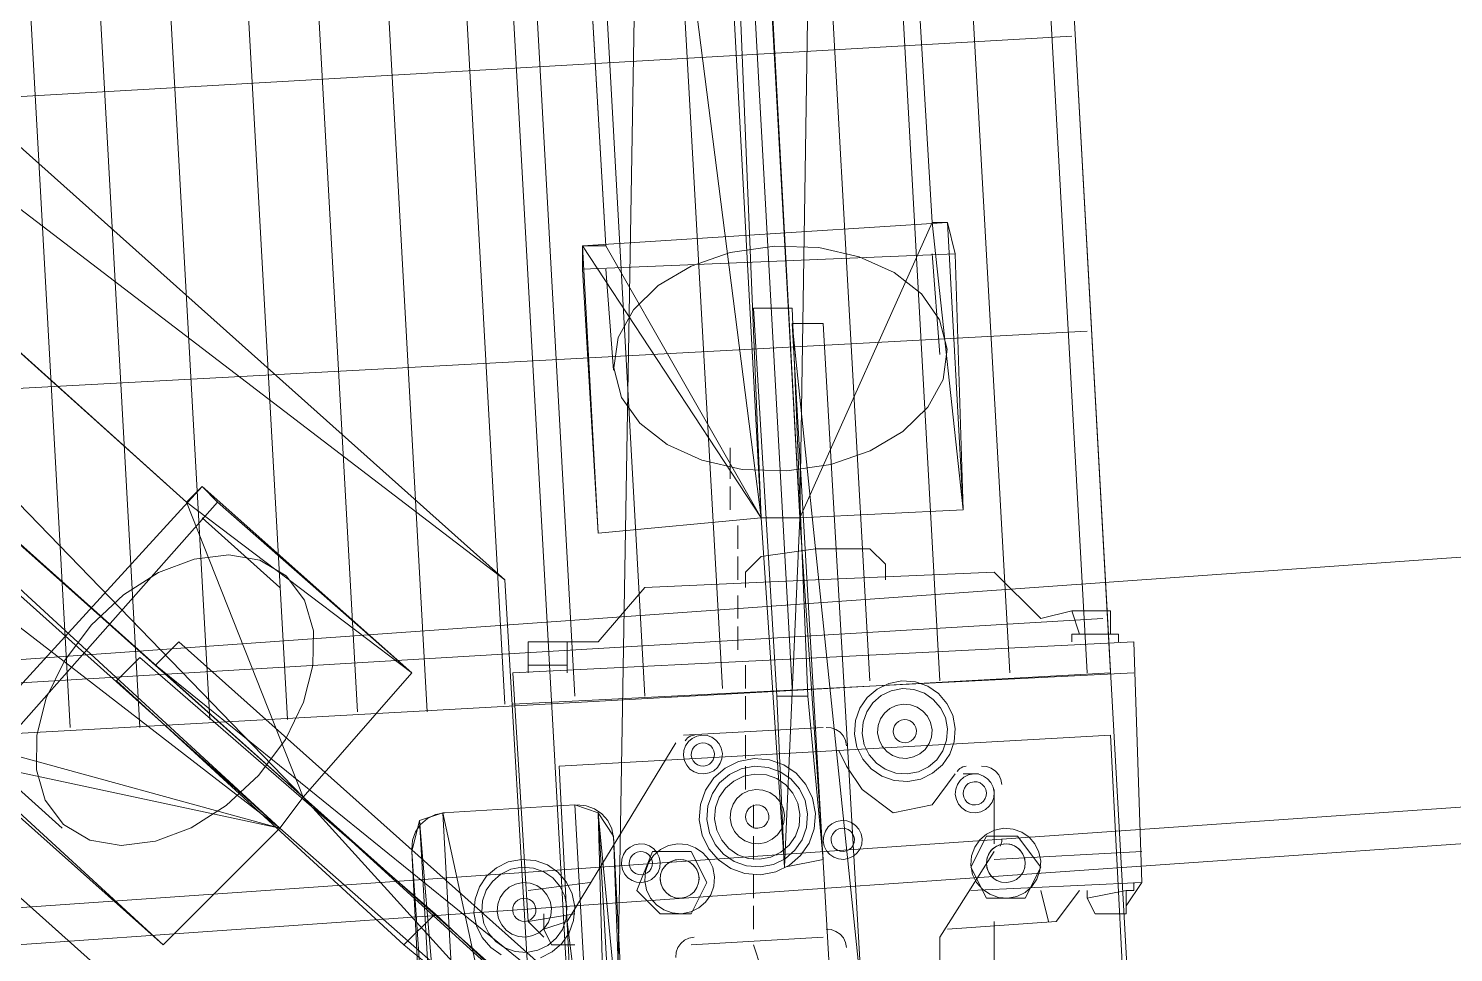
# Paper-space layout '01 Roof Support Layout' of a CAD drawing. Header units: millimetres. Extents: x 5 to 415, y 5 to 292.
# Drawn here: x 243.24 to 254.25, y 71.6 to 78.74 of the extents above; entities that cross this region are included whole.
import ezdxf

# ---------------------------------------------------------------- set-up
doc = ezdxf.new("R2010")
doc.units = ezdxf.units.MM
doc.layers.add('EXISTING', color=7, linetype='Continuous')

# ---------------------------------------------------------------- blocks, each defined once
blk = doc.blocks.new('SHEET_01')
at = {"layer": 'EXISTING', "color": 254, "linetype": 'Continuous', "lineweight": 13}
for p, q in [((247.7, 65.96), (248.72, 125.66)), ((248.72, 125.66), (252.02, 66.2)), ((244.4, 125.42), (247.7, 65.96)), ((247.7, 65.96), (244.4, 125.42)), ((207.62, 109.58), (246.92, 74.48)), ((246.92, 74.48), (207.62, 109.58)), ((246.92, 74.48), (201.5, 109.22)), ((201.5, 109.22), (247.28, 68.36)), ((249.2, 74.96), (248.06, 95.42)), ((248.9, 74.96), (248.06, 95.42)), ((248.06, 95.42), (249.2, 74.96)), ((247.94, 92.72), (248.9, 74.96)), ((249.2, 74.96), (248.24, 92.72)), ((250.22, 77.24), (249.38, 91.58)), ((247.7, 77.06), (246.86, 91.46)), ((249.44, 90.62), (249.2, 74.96)), ((250.22, 77.24), (249.44, 90.62)), ((249.44, 90.62), (250.22, 77.24)), ((248.9, 74.96), (246.92, 90.44)), ((246.92, 90.44), (247.7, 77.06)), ((247.7, 77.06), (246.92, 90.44)), ((249.5, 87.8), (250.28, 73.7)), ((250.04, 87.8), (250.82, 73.76)), ((250.64, 87.86), (251.42, 73.76)), ((251.6, 73.76), (250.82, 87.86)), ((247.22, 87.68), (248, 73.58)), ((247.82, 87.68), (248.6, 73.64)), ((248.36, 87.74), (249.14, 73.64)), ((248.96, 87.74), (249.74, 73.7)), ((245, 87.56), (245.78, 73.46)), ((245.54, 87.56), (246.32, 73.46)), ((246.14, 87.62), (246.92, 73.52)), ((246.68, 87.62), (247.46, 73.58)), ((242.78, 87.44), (243.56, 73.34)), ((243.32, 87.44), (244.1, 73.34)), ((243.86, 87.5), (244.64, 73.4)), ((244.46, 87.5), (245.24, 73.4)), ((245.36, 72.8), (230.06, 86.48)), ((245.18, 72.56), (230.06, 86.48)), ((230.06, 86.48), (245.36, 72.8)), ((245.36, 72.8), (232.04, 84.68)), ((244.46, 75.08), (233.72, 84.74)), ((231.86, 84.5), (245.18, 72.56)), ((234.44, 84.08), (245.36, 72.8)), ((244.46, 75.08), (234.44, 84.08)), ((234.44, 84.08), (244.46, 75.08)), ((245.18, 72.56), (232.76, 82.16)), ((236.66, 77.84), (251.3, 78.68)), ((250.34, 77.24), (247.52, 77.06)), ((249.2, 74.96), (250.22, 77.24)), ((250.22, 77.24), (250.34, 77.24)), ((250.46, 75.02), (250.22, 77.24)), ((250.22, 77.24), (250.46, 75.02)), ((250.34, 77.24), (250.46, 75.02)), ((250.4, 77), (250.34, 77.24)), ((248.9, 74.96), (247.52, 77.06)), ((247.52, 77.06), (247.7, 77.06)), ((247.52, 77.06), (247.64, 74.84)), ((247.64, 74.84), (247.52, 77.06)), ((247.52, 77.06), (247.52, 76.88)), ((247.52, 76.88), (250.4, 77)), ((247.7, 77.06), (248.9, 74.96)), ((248.661, 77.009), (248.358, 76.904)), ((249.002, 77.059), (248.661, 77.009)), ((249.346, 77.047), (249.002, 77.059)), ((249.658, 76.976), (249.346, 77.047)), ((249.927, 76.855), (249.658, 76.976)), ((250.28, 76.22), (250.22, 77)), ((250.4, 77), (250.46, 75.02)), ((247.64, 74.84), (247.52, 76.88)), ((247.76, 76.1), (247.7, 76.88)), ((248.358, 76.904), (248.105, 76.754)), ((250.138, 76.69), (249.927, 76.855)), ((248.105, 76.754), (247.914, 76.567)), ((250.279, 76.49), (250.138, 76.69)), ((247.914, 76.567), (247.795, 76.352)), ((249.02, 73.58), (248.84, 76.58)), ((248.84, 76.58), (249.14, 76.58)), ((249.14, 76.58), (249.26, 73.58)), ((249.14, 76.46), (249.44, 71.24)), ((249.68, 71.24), (249.14, 76.46)), ((249.14, 76.46), (249.38, 76.46)), ((249.38, 76.46), (249.14, 76.46)), ((249.44, 71.24), (249.14, 76.46)), ((249.38, 76.46), (249.68, 71.24)), ((249.68, 71.24), (249.38, 76.46)), ((250.338, 76.261), (250.279, 76.49)), ((239.06, 75.74), (251.42, 76.4)), ((247.795, 76.352), (247.762, 76.119)), ((250.305, 76.028), (250.338, 76.261)), ((247.762, 76.119), (247.821, 75.89)), ((250.187, 75.813), (250.305, 76.028)), ((247.821, 75.89), (247.962, 75.69)), ((249.995, 75.626), (250.187, 75.813)), ((247.962, 75.69), (248.173, 75.525)), ((249.742, 75.476), (249.995, 75.626)), ((248.173, 75.525), (248.442, 75.404)), ((248.66, 75.26), (248.66, 75.5)), ((249.439, 75.371), (249.742, 75.476)), ((248.442, 75.404), (248.754, 75.333)), ((248.754, 75.333), (249.098, 75.321)), ((249.098, 75.321), (249.439, 75.371)), ((244.58, 75.2), (242.66, 73.1)), ((244.46, 75.08), (244.58, 75.2)), ((244.58, 75.2), (246.2, 73.76)), ((244.7, 75.08), (244.58, 75.2)), ((248.66, 75.02), (248.66, 75.2)), ((242.84, 72.98), (244.7, 75.08)), ((246.2, 73.76), (244.46, 75.08)), ((245.36, 72.8), (244.46, 75.08)), ((244.46, 75.08), (246.2, 73.76)), ((244.7, 75.08), (246.2, 73.76)), ((250.46, 75.02), (249.2, 74.96)), ((245.18, 74.42), (244.58, 74.96)), ((247.64, 74.84), (248.9, 74.96)), ((248.9, 74.96), (247.64, 74.84)), ((248.72, 74.72), (248.72, 74.9)), ((248.9, 74.96), (249.08, 72.26)), ((249.2, 74.96), (248.9, 74.96)), ((249.08, 72.26), (248.9, 74.96)), ((249.08, 72.26), (249.2, 74.96)), ((249.2, 74.96), (249.38, 72.32)), ((255.2, 74.72), (90.08, 62.96)), ((244.786, 74.673), (244.52, 74.64)), ((245.027, 74.631), (244.786, 74.673)), ((248.72, 74.48), (248.72, 74.66)), ((248.9, 74.66), (248.78, 74.54)), ((248.9, 74.66), (249.32, 74.72)), ((249.74, 74.72), (249.32, 74.72)), ((249.74, 74.72), (249.86, 74.6)), ((244.52, 74.64), (244.244, 74.536)), ((245.23, 74.511), (245.027, 74.631)), ((248.78, 74.54), (248.78, 74.42)), ((250.7, 74.54), (249.32, 74.48)), ((249.86, 74.6), (249.86, 74.48)), ((251.06, 74.18), (250.7, 74.54)), ((244.244, 74.536), (243.973, 74.365)), ((245.372, 74.323), (245.23, 74.511)), ((247.28, 68.36), (246.92, 74.48)), ((248, 74.42), (249.32, 74.48)), ((243.973, 74.365), (243.722, 74.13)), ((245.44, 74.087), (245.372, 74.323)), ((247.64, 74), (248, 74.42)), ((248.72, 74.18), (248.72, 74.36)), ((251.3, 74.24), (251.06, 74.18)), ((251.6, 74.24), (251.3, 74.24)), ((251.3, 74.24), (251.36, 74.06)), ((251.6, 74.06), (251.6, 74.24)), ((241.4, 73.58), (251.54, 74.18)), ((243.722, 74.13), (243.516, 73.854)), ((248.72, 73.94), (248.72, 74.12)), ((244.22, 73.82), (244.4, 74)), ((244.4, 74), (244.22, 73.82)), ((244.4, 74), (248.3, 70.52)), ((248.3, 70.52), (244.4, 74)), ((245.437, 73.819), (245.44, 74.087)), ((247.1, 73.82), (247.1, 74)), ((247.1, 74), (247.4, 74)), ((247.4, 74), (247.4, 73.82)), ((247.4, 74), (247.64, 74)), ((251.78, 74), (249.38, 73.88)), ((251.66, 74.06), (251.3, 74.06)), ((251.3, 74.06), (251.3, 74)), ((251.66, 74), (251.66, 74.06)), ((251.78, 74), (251.84, 72.14)), ((243.92, 73.7), (244.1, 73.88)), ((244.1, 73.88), (246.38, 71.9)), ((246.98, 73.76), (249.38, 73.88)), ((243.516, 73.854), (243.376, 73.566)), ((244.22, 73.82), (248.12, 70.34)), ((248.3, 70.52), (244.22, 73.82)), ((248.12, 70.34), (244.22, 73.82)), ((245.364, 73.534), (245.437, 73.819)), ((247.1, 73.76), (247.1, 73.82)), ((247.1, 73.82), (247.4, 73.82)), ((247.4, 73.82), (247.4, 73.76)), ((248.78, 73.64), (248.78, 73.82)), ((241.82, 73.22), (251.6, 73.76)), ((246.14, 71.66), (243.92, 73.7)), ((246.2, 73.76), (245.36, 72.8)), ((246.98, 73.76), (247.1, 71.84)), ((251.78, 73.76), (246.98, 73.52)), ((249.886, 73.68), (249.795, 73.635)), ((249.988, 73.699), (249.886, 73.68)), ((250.093, 73.691), (249.988, 73.699)), ((250.188, 73.657), (250.093, 73.691)), ((243.376, 73.566), (243.303, 73.28)), ((248.78, 73.4), (248.78, 73.58)), ((249.08, 72.26), (249.02, 73.58)), ((249.02, 73.58), (249.26, 73.58)), ((249.26, 73.58), (249.02, 73.58)), ((249.26, 73.58), (249.38, 72.32)), ((249.719, 73.57), (249.663, 73.488)), ((249.795, 73.635), (249.719, 73.57)), ((249.828, 73.585), (249.764, 73.53)), ((249.905, 73.623), (249.828, 73.585)), ((249.992, 73.64), (249.905, 73.623)), ((250.08, 73.633), (249.992, 73.64)), ((250.161, 73.604), (250.08, 73.633)), ((250.23, 73.556), (250.161, 73.604)), ((250.27, 73.601), (250.188, 73.657)), ((250.285, 73.492), (250.23, 73.556)), ((250.335, 73.525), (250.27, 73.601)), ((245.224, 73.246), (245.364, 73.534)), ((249.663, 73.488), (249.629, 73.393)), ((249.716, 73.461), (249.687, 73.38)), ((249.764, 73.53), (249.716, 73.461)), ((249.853, 73.45), (249.823, 73.406)), ((249.894, 73.485), (249.853, 73.45)), ((249.943, 73.509), (249.894, 73.485)), ((249.998, 73.52), (249.943, 73.509)), ((250.054, 73.515), (249.998, 73.52)), ((250.106, 73.497), (250.054, 73.515)), ((250.15, 73.466), (250.106, 73.497)), ((250.185, 73.426), (250.15, 73.466)), ((250.323, 73.415), (250.285, 73.492)), ((250.38, 73.434), (250.335, 73.525)), ((248.3, 73.28), (249.38, 73.34)), ((249.442, 73.337), (249.402, 73.34)), ((249.478, 73.323), (249.442, 73.337)), ((249.629, 73.393), (249.621, 73.288)), ((249.687, 73.38), (249.681, 73.292)), ((249.805, 73.355), (249.8, 73.298)), ((249.823, 73.406), (249.805, 73.355)), ((249.922, 73.329), (249.92, 73.305)), ((249.93, 73.351), (249.922, 73.329)), ((249.943, 73.37), (249.93, 73.351)), ((249.96, 73.385), (249.943, 73.37)), ((249.981, 73.395), (249.96, 73.385)), ((250.005, 73.4), (249.981, 73.395)), ((250.029, 73.398), (250.005, 73.4)), ((250.051, 73.39), (250.029, 73.398)), ((250.07, 73.377), (250.051, 73.39)), ((250.085, 73.36), (250.07, 73.377)), ((250.095, 73.339), (250.085, 73.36)), ((250.1, 73.315), (250.095, 73.339)), ((250.209, 73.377), (250.185, 73.426)), ((250.22, 73.322), (250.209, 73.377)), ((250.339, 73.328), (250.323, 73.415)), ((250.333, 73.24), (250.339, 73.328)), ((250.399, 73.332), (250.38, 73.434)), ((250.391, 73.227), (250.399, 73.332)), ((242.78, 73.22), (245.18, 72.56)), ((243.303, 73.28), (243.3, 73.013)), ((245.018, 72.97), (245.224, 73.246)), ((247.34, 73.04), (251.6, 73.28)), ((247.4, 71.84), (248.24, 73.22)), ((248.322, 73.249), (248.313, 73.237)), ((248.338, 73.23), (248.316, 73.198)), ((248.332, 73.259), (248.322, 73.249)), ((248.344, 73.267), (248.332, 73.259)), ((248.367, 73.255), (248.338, 73.23)), ((248.357, 73.274), (248.344, 73.267)), ((248.37, 73.278), (248.357, 73.274)), ((248.402, 73.272), (248.367, 73.255)), ((248.385, 73.28), (248.37, 73.278)), ((248.442, 73.28), (248.402, 73.272)), ((248.445, 73.22), (248.421, 73.215)), ((248.482, 73.277), (248.442, 73.28)), ((248.469, 73.218), (248.445, 73.22)), ((248.491, 73.21), (248.469, 73.218)), ((248.518, 73.263), (248.482, 73.277)), ((248.55, 73.242), (248.518, 73.263)), ((248.575, 73.213), (248.55, 73.242)), ((248.78, 73.1), (248.78, 73.28)), ((249.51, 73.302), (249.478, 73.323)), ((249.535, 73.273), (249.51, 73.302)), ((249.552, 73.238), (249.535, 73.273)), ((249.56, 73.198), (249.552, 73.238)), ((249.621, 73.288), (249.64, 73.186)), ((249.681, 73.292), (249.697, 73.205)), ((249.8, 73.298), (249.811, 73.243)), ((249.811, 73.243), (249.835, 73.194)), ((249.92, 73.305), (249.925, 73.281)), ((249.925, 73.281), (249.935, 73.26)), ((249.935, 73.26), (249.95, 73.243)), ((249.95, 73.243), (249.969, 73.23)), ((249.969, 73.23), (249.991, 73.222)), ((249.991, 73.222), (250.015, 73.22)), ((250.015, 73.22), (250.039, 73.225)), ((250.039, 73.225), (250.06, 73.235)), ((250.06, 73.235), (250.077, 73.25)), ((250.077, 73.25), (250.09, 73.269)), ((250.09, 73.269), (250.098, 73.291)), ((250.098, 73.291), (250.1, 73.315)), ((250.197, 73.214), (250.215, 73.265)), ((250.215, 73.265), (250.22, 73.322)), ((250.304, 73.159), (250.333, 73.24)), ((250.357, 73.132), (250.391, 73.227)), ((251.6, 73.28), (251.96, 66.2)), ((248.303, 73.162), (248.3, 73.122)), ((248.3, 73.122), (248.308, 73.082)), ((248.316, 73.198), (248.303, 73.162)), ((248.362, 73.149), (248.36, 73.125)), ((248.36, 73.125), (248.365, 73.101)), ((248.37, 73.171), (248.362, 73.149)), ((248.383, 73.19), (248.37, 73.171)), ((248.4, 73.205), (248.383, 73.19)), ((248.421, 73.215), (248.4, 73.205)), ((248.51, 73.197), (248.491, 73.21)), ((248.525, 73.18), (248.51, 73.197)), ((248.535, 73.159), (248.525, 73.18)), ((248.53, 73.089), (248.538, 73.111)), ((248.54, 73.135), (248.535, 73.159)), ((248.538, 73.111), (248.54, 73.135)), ((248.592, 73.178), (248.575, 73.213)), ((248.6, 73.138), (248.592, 73.178)), ((248.597, 73.098), (248.6, 73.138)), ((249.5, 73.16), (249.56, 73.04)), ((249.64, 73.186), (249.685, 73.095)), ((249.697, 73.205), (249.735, 73.128)), ((249.735, 73.128), (249.79, 73.064)), ((249.835, 73.194), (249.87, 73.154)), ((249.87, 73.154), (249.914, 73.123)), ((249.914, 73.123), (249.965, 73.105)), ((250.022, 73.1), (250.077, 73.111)), ((250.077, 73.111), (250.126, 73.135)), ((250.126, 73.135), (250.166, 73.17)), ((250.166, 73.17), (250.197, 73.214)), ((250.256, 73.09), (250.304, 73.159)), ((250.301, 73.05), (250.357, 73.132)), ((84.68, 60.56), (262.88, 73.04)), ((259.7, 73.1), (87.8, 61.1)), ((245.18, 72.56), (242.66, 73.1)), ((242.66, 73.1), (244.28, 71.66)), ((244.28, 71.66), (242.66, 73.1)), ((243.5, 72.56), (242.9, 73.1)), ((243.3, 73.013), (243.368, 72.777)), ((247.7, 65.96), (247.34, 73.04)), ((248.308, 73.082), (248.325, 73.047)), ((248.325, 73.047), (248.35, 73.018)), ((248.35, 73.018), (248.382, 72.996)), ((248.365, 73.101), (248.375, 73.08)), ((248.375, 73.08), (248.39, 73.063)), ((248.39, 73.063), (248.409, 73.05)), ((248.409, 73.05), (248.431, 73.042)), ((248.431, 73.042), (248.455, 73.04)), ((248.455, 73.04), (248.479, 73.045)), ((248.479, 73.045), (248.5, 73.055)), ((248.498, 72.988), (248.533, 73.005)), ((248.5, 73.055), (248.517, 73.07)), ((248.517, 73.07), (248.53, 73.089)), ((248.533, 73.005), (248.562, 73.03)), ((248.622, 73.025), (248.535, 72.95)), ((248.562, 73.03), (248.583, 73.062)), ((248.583, 73.062), (248.597, 73.098)), ((248.726, 73.077), (248.622, 73.025)), ((248.746, 73.02), (248.655, 72.975)), ((248.845, 73.099), (248.726, 73.077)), ((248.848, 73.039), (248.746, 73.02)), ((248.78, 72.86), (248.78, 73.04)), ((248.965, 73.09), (248.845, 73.099)), ((248.953, 73.031), (248.848, 73.039)), ((249.048, 72.997), (248.953, 73.031)), ((249.075, 73.051), (248.965, 73.09)), ((249.17, 72.985), (249.075, 73.051)), ((249.56, 73.04), (249.68, 72.86)), ((249.685, 73.095), (249.75, 73.019)), ((249.75, 73.019), (249.832, 72.963)), ((249.79, 73.064), (249.859, 73.016)), ((249.859, 73.016), (249.94, 72.987)), ((249.965, 73.105), (250.022, 73.1)), ((250.115, 72.997), (250.192, 73.035)), ((250.192, 73.035), (250.256, 73.09)), ((250.225, 72.985), (250.301, 73.05)), ((250.424, 73.011), (250.415, 73)), ((250.434, 73.021), (250.424, 73.011)), ((250.446, 73.028), (250.434, 73.021)), ((250.458, 73.034), (250.446, 73.028)), ((250.471, 73.038), (250.458, 73.034)), ((250.485, 73.04), (250.471, 73.038)), ((250.642, 73.037), (250.602, 73.04)), ((250.678, 73.024), (250.642, 73.037)), ((250.71, 73.002), (250.678, 73.024)), ((250.735, 72.973), (250.71, 73.002)), ((244.28, 71.66), (242.84, 72.98)), ((244.766, 72.735), (245.018, 72.97)), ((248.382, 72.996), (248.418, 72.983)), ((248.418, 72.983), (248.458, 72.98)), ((248.458, 72.98), (248.498, 72.988)), ((248.535, 72.95), (248.469, 72.855)), ((248.579, 72.91), (248.523, 72.828)), ((248.655, 72.975), (248.579, 72.91)), ((248.688, 72.925), (248.624, 72.87)), ((248.765, 72.963), (248.688, 72.925)), ((248.852, 72.979), (248.765, 72.963)), ((248.94, 72.973), (248.852, 72.979)), ((249.02, 72.944), (248.94, 72.973)), ((249.09, 72.896), (249.02, 72.944)), ((249.13, 72.941), (249.048, 72.997)), ((249.145, 72.832), (249.09, 72.896)), ((249.195, 72.865), (249.13, 72.941)), ((249.245, 72.898), (249.17, 72.985)), ((249.297, 72.793), (249.245, 72.898)), ((249.832, 72.963), (249.927, 72.929)), ((249.927, 72.929), (250.032, 72.921)), ((249.94, 72.987), (250.028, 72.981)), ((250.028, 72.981), (250.115, 72.997)), ((250.032, 72.921), (250.134, 72.94)), ((250.134, 72.94), (250.225, 72.985)), ((250.22, 72.74), (250.4, 72.98)), ((250.417, 72.898), (250.403, 72.862)), ((250.438, 72.93), (250.417, 72.898)), ((250.467, 72.955), (250.438, 72.93)), ((250.58, 72.98), (250.46, 72.98)), ((250.502, 72.972), (250.467, 72.955)), ((250.483, 72.89), (250.47, 72.871)), ((250.5, 72.905), (250.483, 72.89)), ((250.521, 72.915), (250.5, 72.905)), ((250.542, 72.98), (250.502, 72.972)), ((250.545, 72.92), (250.521, 72.915)), ((250.582, 72.977), (250.542, 72.98)), ((250.569, 72.918), (250.545, 72.92)), ((250.591, 72.91), (250.569, 72.918)), ((250.618, 72.964), (250.582, 72.977)), ((250.61, 72.897), (250.591, 72.91)), ((250.625, 72.88), (250.61, 72.897)), ((250.65, 72.942), (250.618, 72.964)), ((250.675, 72.913), (250.65, 72.942)), ((250.692, 72.878), (250.675, 72.913)), ((250.752, 72.938), (250.735, 72.973)), ((250.76, 72.898), (250.752, 72.938)), ((245.36, 72.8), (245.18, 72.56)), ((247.16, 70.82), (245.36, 72.8)), ((245.36, 72.8), (247.34, 71)), ((248.469, 72.855), (248.43, 72.745)), ((248.523, 72.828), (248.489, 72.733)), ((248.576, 72.801), (248.547, 72.72)), ((248.624, 72.87), (248.576, 72.801)), ((248.713, 72.79), (248.683, 72.746)), ((248.754, 72.825), (248.713, 72.79)), ((248.803, 72.849), (248.754, 72.825)), ((248.858, 72.86), (248.803, 72.849)), ((248.914, 72.855), (248.858, 72.86)), ((248.966, 72.837), (248.914, 72.855)), ((249.01, 72.806), (248.966, 72.837)), ((249.045, 72.766), (249.01, 72.806)), ((249.183, 72.755), (249.145, 72.832)), ((249.24, 72.774), (249.195, 72.865)), ((249.319, 72.675), (249.297, 72.793)), ((249.68, 72.86), (249.92, 72.68)), ((250.403, 72.862), (250.4, 72.822)), ((250.4, 72.822), (250.408, 72.782)), ((250.408, 72.782), (250.425, 72.747)), ((250.462, 72.849), (250.46, 72.825)), ((250.46, 72.825), (250.465, 72.801)), ((250.47, 72.871), (250.462, 72.849)), ((250.465, 72.801), (250.475, 72.78)), ((250.475, 72.78), (250.49, 72.763)), ((250.617, 72.77), (250.63, 72.789)), ((250.635, 72.859), (250.625, 72.88)), ((250.63, 72.789), (250.638, 72.811)), ((250.64, 72.835), (250.635, 72.859)), ((250.638, 72.811), (250.64, 72.835)), ((250.684, 72.762), (250.697, 72.798)), ((250.7, 72.838), (250.692, 72.878)), ((250.697, 72.798), (250.7, 72.838)), ((250.7, 72.44), (250.7, 72.86)), ((243.368, 72.777), (243.51, 72.589)), ((244.496, 72.564), (244.766, 72.735)), ((246.44, 72.68), (246.26, 72.62)), ((246.26, 72.62), (246.44, 72.68)), ((246.455, 72.68), (246.384, 72.666)), ((246.44, 72.68), (247.46, 72.74)), ((247.82, 66.32), (246.44, 72.68)), ((246.8, 66.26), (246.44, 72.68)), ((246.44, 72.68), (247.82, 66.32)), ((247.46, 72.74), (247.82, 66.32)), ((247.64, 72.68), (247.46, 72.74)), ((247.46, 72.74), (247.64, 72.68)), ((247.547, 72.734), (247.475, 72.74)), ((247.613, 72.71), (247.547, 72.734)), ((247.67, 72.671), (247.613, 72.71)), ((247.82, 70.82), (247.64, 72.68)), ((247.64, 72.68), (247.76, 72.5)), ((247.64, 72.68), (248, 66.44)), ((247.82, 66.32), (247.64, 72.68)), ((247.715, 72.619), (247.67, 72.671)), ((248.43, 72.745), (248.421, 72.625)), ((248.489, 72.733), (248.481, 72.628)), ((248.547, 72.72), (248.54, 72.632)), ((248.665, 72.695), (248.66, 72.638)), ((248.683, 72.746), (248.665, 72.695)), ((248.782, 72.669), (248.78, 72.645)), ((248.79, 72.691), (248.782, 72.669)), ((248.803, 72.71), (248.79, 72.691)), ((248.82, 72.725), (248.803, 72.71)), ((248.841, 72.735), (248.82, 72.725)), ((248.84, 72.56), (248.84, 72.74)), ((248.865, 72.74), (248.841, 72.735)), ((248.889, 72.738), (248.865, 72.74)), ((248.911, 72.73), (248.889, 72.738)), ((248.93, 72.717), (248.911, 72.73)), ((248.945, 72.7), (248.93, 72.717)), ((248.955, 72.679), (248.945, 72.7)), ((248.96, 72.655), (248.955, 72.679)), ((249.069, 72.717), (249.045, 72.766)), ((249.08, 72.662), (249.069, 72.717)), ((249.199, 72.668), (249.183, 72.755)), ((249.193, 72.58), (249.199, 72.668)), ((249.259, 72.672), (249.24, 72.774)), ((249.251, 72.567), (249.259, 72.672)), ((249.31, 72.555), (249.319, 72.675)), ((249.92, 72.68), (250.22, 72.74)), ((250.425, 72.747), (250.45, 72.718)), ((250.45, 72.718), (250.482, 72.696)), ((250.482, 72.696), (250.518, 72.683)), ((250.49, 72.763), (250.509, 72.75)), ((250.509, 72.75), (250.531, 72.742)), ((250.518, 72.683), (250.558, 72.68)), ((250.531, 72.742), (250.555, 72.74)), ((250.555, 72.74), (250.579, 72.745)), ((250.558, 72.68), (250.598, 72.688)), ((250.579, 72.745), (250.6, 72.755)), ((250.598, 72.688), (250.633, 72.705)), ((250.6, 72.755), (250.617, 72.77)), ((250.633, 72.705), (250.662, 72.73)), ((250.662, 72.73), (250.684, 72.762)), ((243.51, 72.589), (243.713, 72.469)), ((244.22, 72.46), (244.496, 72.564)), ((244.28, 71.66), (245.18, 72.56)), ((245.18, 72.56), (244.28, 71.66)), ((245.18, 72.56), (247.16, 70.82)), ((247.16, 70.82), (245.18, 72.56)), ((246.26, 72.62), (246.2, 72.38)), ((246.2, 72.38), (246.26, 72.62)), ((246.269, 72.59), (246.23, 72.533)), ((246.62, 66.32), (246.26, 72.62)), ((246.26, 72.62), (246.8, 66.26)), ((246.321, 72.635), (246.269, 72.59)), ((246.384, 72.666), (246.321, 72.635)), ((247.746, 72.556), (247.715, 72.619)), ((248.421, 72.625), (248.443, 72.507)), ((248.481, 72.628), (248.5, 72.526)), ((248.54, 72.632), (248.557, 72.545)), ((248.66, 72.638), (248.671, 72.583)), ((248.671, 72.583), (248.695, 72.534)), ((248.78, 72.645), (248.785, 72.621)), ((248.785, 72.621), (248.795, 72.6)), ((248.795, 72.6), (248.81, 72.583)), ((248.81, 72.583), (248.829, 72.57)), ((248.829, 72.57), (248.851, 72.562)), ((248.851, 72.562), (248.875, 72.56)), ((248.875, 72.56), (248.899, 72.565)), ((248.899, 72.565), (248.92, 72.575)), ((248.92, 72.575), (248.937, 72.59)), ((248.937, 72.59), (248.95, 72.609)), ((248.95, 72.609), (248.958, 72.631)), ((248.958, 72.631), (248.96, 72.655)), ((249.057, 72.554), (249.075, 72.605)), ((249.075, 72.605), (249.08, 72.662)), ((249.164, 72.499), (249.193, 72.58)), ((249.217, 72.472), (249.251, 72.567)), ((249.418, 72.57), (249.396, 72.538)), ((249.447, 72.595), (249.418, 72.57)), ((249.482, 72.612), (249.447, 72.595)), ((249.522, 72.62), (249.482, 72.612)), ((249.525, 72.56), (249.501, 72.555)), ((249.562, 72.617), (249.522, 72.62)), ((249.549, 72.558), (249.525, 72.56)), ((249.571, 72.55), (249.549, 72.558)), ((249.598, 72.604), (249.562, 72.617)), ((249.63, 72.582), (249.598, 72.604)), ((249.655, 72.553), (249.63, 72.582)), ((250.775, 72.56), (250.704, 72.546)), ((250.847, 72.554), (250.775, 72.56)), ((243.713, 72.469), (243.954, 72.427)), ((243.954, 72.427), (244.22, 72.46)), ((246.206, 72.467), (246.2, 72.395)), ((246.23, 72.533), (246.206, 72.467)), ((247.76, 72.485), (247.746, 72.556)), ((247.76, 72.5), (247.82, 70.82)), ((247.76, 72.5), (248.06, 66.62)), ((248.443, 72.507), (248.495, 72.402)), ((248.5, 72.526), (248.545, 72.435)), ((248.557, 72.545), (248.595, 72.468)), ((248.595, 72.468), (248.65, 72.404)), ((248.695, 72.534), (248.73, 72.494)), ((248.73, 72.494), (248.774, 72.463)), ((248.774, 72.463), (248.825, 72.445)), ((248.84, 72.32), (248.84, 72.5)), ((248.882, 72.44), (248.937, 72.451)), ((248.937, 72.451), (248.986, 72.475)), ((248.986, 72.475), (249.026, 72.51)), ((249.026, 72.51), (249.057, 72.554)), ((249.116, 72.43), (249.164, 72.499)), ((249.161, 72.39), (249.217, 72.472)), ((249.271, 72.445), (249.31, 72.555)), ((249.383, 72.502), (249.38, 72.462)), ((249.38, 72.462), (249.388, 72.422)), ((249.396, 72.538), (249.383, 72.502)), ((249.442, 72.489), (249.44, 72.465)), ((249.44, 72.465), (249.445, 72.441)), ((249.45, 72.511), (249.442, 72.489)), ((249.463, 72.53), (249.45, 72.511)), ((249.48, 72.545), (249.463, 72.53)), ((249.501, 72.555), (249.48, 72.545)), ((249.59, 72.537), (249.571, 72.55)), ((249.605, 72.52), (249.59, 72.537)), ((249.615, 72.499), (249.605, 72.52)), ((249.61, 72.429), (249.618, 72.451)), ((249.62, 72.475), (249.615, 72.499)), ((249.618, 72.451), (249.62, 72.475)), ((249.672, 72.518), (249.655, 72.553)), ((249.68, 72.478), (249.672, 72.518)), ((249.677, 72.438), (249.68, 72.478)), ((250.64, 72.5), (250.52, 72.26)), ((250.589, 72.47), (250.55, 72.413)), ((250.641, 72.515), (250.589, 72.47)), ((250.88, 72.5), (250.64, 72.5)), ((250.704, 72.546), (250.641, 72.515)), ((250.755, 72.439), (250.757, 72.448)), ((250.757, 72.448), (250.759, 72.457)), ((250.759, 72.457), (250.76, 72.466)), ((250.76, 72.466), (250.76, 72.475)), ((250.913, 72.53), (250.847, 72.554)), ((250.88, 72.5), (251.06, 72.26)), ((250.97, 72.491), (250.913, 72.53)), ((251.015, 72.439), (250.97, 72.491)), ((246.5, 66.56), (246.2, 72.38)), ((246.2, 72.38), (246.62, 66.32)), ((247.836, 72.358), (247.823, 72.322)), ((247.858, 72.39), (247.836, 72.358)), ((247.887, 72.415), (247.858, 72.39)), ((247.922, 72.432), (247.887, 72.415)), ((247.903, 72.35), (247.89, 72.331)), ((247.92, 72.365), (247.903, 72.35)), ((247.941, 72.375), (247.92, 72.365)), ((247.962, 72.44), (247.922, 72.432)), ((248.06, 72.38), (247.94, 72.08)), ((247.965, 72.38), (247.941, 72.375)), ((248.002, 72.437), (247.962, 72.44)), ((247.989, 72.378), (247.965, 72.38)), ((248.011, 72.37), (247.989, 72.378)), ((248.038, 72.424), (248.002, 72.437)), ((248.03, 72.357), (248.011, 72.37)), ((248.045, 72.34), (248.03, 72.357)), ((248.069, 72.35), (248.03, 72.293)), ((248.07, 72.402), (248.038, 72.424)), ((248.055, 72.319), (248.045, 72.34)), ((248.36, 72.38), (248.06, 72.38)), ((248.121, 72.395), (248.069, 72.35)), ((248.095, 72.373), (248.07, 72.402)), ((248.112, 72.338), (248.095, 72.373)), ((248.12, 72.298), (248.112, 72.338)), ((248.184, 72.426), (248.121, 72.395)), ((248.255, 72.44), (248.184, 72.426)), ((248.327, 72.434), (248.255, 72.44)), ((248.393, 72.41), (248.327, 72.434)), ((248.36, 72.38), (248.48, 72.14)), ((248.45, 72.371), (248.393, 72.41)), ((248.495, 72.319), (248.45, 72.371)), ((248.495, 72.402), (248.57, 72.315)), ((248.545, 72.435), (248.61, 72.359)), ((248.61, 72.359), (248.692, 72.303)), ((248.65, 72.404), (248.719, 72.356)), ((248.719, 72.356), (248.8, 72.327)), ((248.825, 72.445), (248.882, 72.44)), ((248.888, 72.321), (248.975, 72.337)), ((248.975, 72.337), (249.052, 72.375)), ((249.052, 72.375), (249.116, 72.43)), ((249.085, 72.325), (249.161, 72.39)), ((249.118, 72.275), (249.205, 72.35)), ((249.205, 72.35), (249.271, 72.445)), ((249.388, 72.422), (249.405, 72.387)), ((249.405, 72.387), (249.43, 72.358)), ((249.43, 72.358), (249.462, 72.336)), ((249.445, 72.441), (249.455, 72.42)), ((249.455, 72.42), (249.47, 72.403)), ((249.47, 72.403), (249.489, 72.39)), ((249.489, 72.39), (249.511, 72.382)), ((249.511, 72.382), (249.535, 72.38)), ((249.535, 72.38), (249.559, 72.385)), ((249.559, 72.385), (249.58, 72.395)), ((249.578, 72.328), (249.613, 72.345)), ((249.58, 72.395), (249.597, 72.41)), ((249.597, 72.41), (249.61, 72.429)), ((249.613, 72.345), (249.642, 72.37)), ((249.642, 72.37), (249.664, 72.402)), ((249.664, 72.402), (249.677, 72.438)), ((250.28, 71.72), (250.7, 72.38)), ((250.526, 72.347), (250.52, 72.275)), ((250.55, 72.413), (250.526, 72.347)), ((250.656, 72.358), (250.643, 72.322)), ((250.663, 72.37), (250.646, 72.333)), ((250.678, 72.39), (250.656, 72.358)), ((250.688, 72.4), (250.663, 72.37)), ((250.707, 72.415), (250.678, 72.39)), ((250.719, 72.422), (250.688, 72.4)), ((251.84, 72.38), (250.7, 72.32)), ((250.742, 72.432), (250.707, 72.415)), ((250.755, 72.436), (250.719, 72.422)), ((250.782, 72.44), (250.742, 72.432)), ((250.746, 72.423), (250.751, 72.431)), ((250.751, 72.431), (250.755, 72.439)), ((250.794, 72.44), (250.755, 72.436)), ((250.822, 72.437), (250.782, 72.44)), ((250.833, 72.434), (250.794, 72.44)), ((250.858, 72.424), (250.822, 72.437)), ((250.87, 72.417), (250.833, 72.434)), ((250.89, 72.402), (250.858, 72.424)), ((250.9, 72.392), (250.87, 72.417)), ((250.915, 72.373), (250.89, 72.402)), ((250.922, 72.361), (250.9, 72.392)), ((250.932, 72.338), (250.915, 72.373)), ((250.936, 72.325), (250.922, 72.361)), ((250.94, 72.298), (250.932, 72.338)), ((251.046, 72.376), (251.015, 72.439)), ((251.06, 72.305), (251.046, 72.376)), ((246.855, 72.255), (246.779, 72.19)), ((246.946, 72.3), (246.855, 72.255)), ((246.965, 72.243), (246.888, 72.205)), ((247.048, 72.319), (246.946, 72.3)), ((247.052, 72.259), (246.965, 72.243)), ((247.153, 72.311), (247.048, 72.319)), ((247.14, 72.253), (247.052, 72.259)), ((247.22, 72.224), (247.14, 72.253)), ((247.248, 72.277), (247.153, 72.311)), ((247.33, 72.221), (247.248, 72.277)), ((247.823, 72.322), (247.82, 72.282)), ((247.82, 72.282), (247.828, 72.242)), ((247.828, 72.242), (247.845, 72.207)), ((247.882, 72.309), (247.88, 72.285)), ((247.88, 72.285), (247.885, 72.261)), ((247.89, 72.331), (247.882, 72.309)), ((247.885, 72.261), (247.895, 72.24)), ((247.895, 72.24), (247.91, 72.223)), ((248.006, 72.227), (248, 72.155)), ((248.03, 72.293), (248.006, 72.227)), ((248.02, 72.215), (248.037, 72.23)), ((248.037, 72.23), (248.05, 72.249)), ((248.05, 72.249), (248.058, 72.271)), ((248.06, 72.295), (248.055, 72.319)), ((248.058, 72.271), (248.06, 72.295)), ((248.104, 72.222), (248.117, 72.258)), ((248.117, 72.258), (248.12, 72.298)), ((248.136, 72.238), (248.123, 72.202)), ((248.143, 72.25), (248.126, 72.213)), ((248.158, 72.27), (248.136, 72.238)), ((248.168, 72.28), (248.143, 72.25)), ((248.187, 72.295), (248.158, 72.27)), ((248.199, 72.302), (248.168, 72.28)), ((248.222, 72.312), (248.187, 72.295)), ((248.235, 72.316), (248.199, 72.302)), ((248.262, 72.32), (248.222, 72.312)), ((248.274, 72.32), (248.235, 72.316)), ((248.302, 72.317), (248.262, 72.32)), ((248.313, 72.314), (248.274, 72.32)), ((248.338, 72.304), (248.302, 72.317)), ((248.35, 72.297), (248.313, 72.314)), ((248.37, 72.282), (248.338, 72.304)), ((248.38, 72.272), (248.35, 72.297)), ((248.395, 72.253), (248.37, 72.282)), ((248.402, 72.241), (248.38, 72.272)), ((248.412, 72.218), (248.395, 72.253)), ((248.416, 72.205), (248.402, 72.241)), ((248.526, 72.256), (248.495, 72.319)), ((248.54, 72.185), (248.526, 72.256)), ((248.57, 72.315), (248.665, 72.249)), ((248.665, 72.249), (248.775, 72.21)), ((248.692, 72.303), (248.787, 72.269)), ((248.787, 72.269), (248.892, 72.261)), ((248.8, 72.327), (248.888, 72.321)), ((248.892, 72.261), (248.994, 72.28)), ((248.994, 72.28), (249.085, 72.325)), ((249.013, 72.223), (249.118, 72.275)), ((249.38, 72.32), (249.08, 72.26)), ((249.462, 72.336), (249.498, 72.323)), ((249.498, 72.323), (249.538, 72.32)), ((249.538, 72.32), (249.578, 72.328)), ((250.52, 72.275), (250.534, 72.204)), ((250.52, 72.26), (250.64, 72.02)), ((250.646, 72.333), (250.64, 72.294)), ((250.643, 72.322), (250.64, 72.282)), ((250.64, 72.294), (250.644, 72.255)), ((250.64, 72.282), (250.648, 72.242)), ((250.644, 72.255), (250.658, 72.219)), ((250.648, 72.242), (250.665, 72.207)), ((250.924, 72.222), (250.937, 72.258)), ((250.934, 72.247), (250.94, 72.286)), ((250.94, 72.286), (250.936, 72.325)), ((250.937, 72.258), (250.94, 72.298)), ((251.06, 72.26), (250.94, 72.02)), ((251.03, 72.167), (251.054, 72.233)), ((251.054, 72.233), (251.06, 72.305)), ((246.779, 72.19), (246.723, 72.108)), ((246.824, 72.15), (246.776, 72.081)), ((246.888, 72.205), (246.824, 72.15)), ((247.003, 72.129), (246.954, 72.105)), ((247.058, 72.14), (247.003, 72.129)), ((247.114, 72.135), (247.058, 72.14)), ((247.58, 72.14), (247.1, 72.08)), ((247.166, 72.117), (247.114, 72.135)), ((247.21, 72.086), (247.166, 72.117)), ((247.29, 72.176), (247.22, 72.224)), ((247.345, 72.112), (247.29, 72.176)), ((247.395, 72.145), (247.33, 72.221)), ((247.44, 72.054), (247.395, 72.145)), ((247.845, 72.207), (247.87, 72.178)), ((247.87, 72.178), (247.902, 72.156)), ((247.902, 72.156), (247.938, 72.143)), ((247.91, 72.223), (247.929, 72.21)), ((247.929, 72.21), (247.951, 72.202)), ((247.938, 72.143), (247.978, 72.14)), ((247.951, 72.202), (247.975, 72.2)), ((247.975, 72.2), (247.999, 72.205)), ((247.978, 72.14), (248.018, 72.148)), ((247.999, 72.205), (248.02, 72.215)), ((248, 72.155), (248.014, 72.084)), ((248.018, 72.148), (248.053, 72.165)), ((248.053, 72.165), (248.082, 72.19)), ((248.082, 72.19), (248.104, 72.222)), ((248.126, 72.213), (248.12, 72.174)), ((248.123, 72.202), (248.12, 72.162)), ((248.12, 72.174), (248.124, 72.135)), ((248.12, 72.162), (248.128, 72.122)), ((248.124, 72.135), (248.138, 72.099)), ((248.128, 72.122), (248.145, 72.087)), ((248.48, 72.14), (248.36, 71.9)), ((248.403, 72.102), (248.417, 72.138)), ((248.42, 72.178), (248.412, 72.218)), ((248.414, 72.127), (248.42, 72.166)), ((248.42, 72.166), (248.416, 72.205)), ((248.417, 72.138), (248.42, 72.178)), ((248.534, 72.113), (248.54, 72.185)), ((248.775, 72.21), (248.895, 72.201)), ((248.84, 72.02), (248.84, 72.2)), ((248.895, 72.201), (249.013, 72.223)), ((251.84, 72.14), (250.52, 72.08)), ((250.534, 72.204), (250.565, 72.141)), ((250.565, 72.141), (250.61, 72.089)), ((250.658, 72.219), (250.68, 72.188)), ((250.665, 72.207), (250.69, 72.178)), ((250.68, 72.188), (250.71, 72.163)), ((250.69, 72.178), (250.722, 72.156)), ((250.71, 72.163), (250.747, 72.146)), ((250.722, 72.156), (250.758, 72.143)), ((250.758, 72.143), (250.798, 72.14)), ((250.798, 72.14), (250.838, 72.148)), ((250.838, 72.148), (250.873, 72.165)), ((250.873, 72.165), (250.902, 72.19)), ((250.902, 72.19), (250.924, 72.222)), ((250.991, 72.11), (251.03, 72.167)), ((251.84, 72.14), (251.72, 71.96)), ((251.78, 72.08), (251.78, 72.14)), ((246.689, 72.013), (246.681, 71.908)), ((246.723, 72.108), (246.689, 72.013)), ((246.776, 72.081), (246.747, 72)), ((246.883, 72.026), (246.865, 71.975)), ((246.913, 72.07), (246.883, 72.026)), ((246.954, 72.105), (246.913, 72.07)), ((247.041, 72.015), (247.02, 72.005)), ((247.065, 72.02), (247.041, 72.015)), ((247.089, 72.018), (247.065, 72.02)), ((247.111, 72.01), (247.089, 72.018)), ((247.13, 71.997), (247.111, 72.01)), ((247.245, 72.046), (247.21, 72.086)), ((247.269, 71.997), (247.245, 72.046)), ((247.383, 72.035), (247.345, 72.112)), ((247.399, 71.948), (247.383, 72.035)), ((247.459, 71.952), (247.44, 72.054)), ((247.94, 72.08), (248.12, 71.9)), ((248.014, 72.084), (248.045, 72.021)), ((248.045, 72.021), (248.09, 71.969)), ((248.138, 72.099), (248.16, 72.068)), ((248.145, 72.087), (248.17, 72.058)), ((248.16, 72.068), (248.19, 72.043)), ((248.17, 72.058), (248.202, 72.036)), ((248.19, 72.043), (248.227, 72.026)), ((248.202, 72.036), (248.238, 72.023)), ((248.238, 72.023), (248.278, 72.02)), ((248.278, 72.02), (248.318, 72.028)), ((248.318, 72.028), (248.353, 72.045)), ((248.353, 72.045), (248.382, 72.07)), ((248.382, 72.07), (248.403, 72.102)), ((248.471, 71.99), (248.51, 72.047)), ((248.51, 72.047), (248.534, 72.113)), ((250.61, 72.089), (250.667, 72.05)), ((250.94, 72.02), (250.64, 72.02)), ((250.667, 72.05), (250.733, 72.026)), ((250.733, 72.026), (250.805, 72.02)), ((250.805, 72.02), (250.876, 72.034)), ((250.876, 72.034), (250.939, 72.065)), ((250.939, 72.065), (250.991, 72.11)), ((251.12, 71.84), (251.06, 72.08)), ((251.18, 71.84), (251.36, 72.08)), ((251.72, 72.08), (251.42, 72.02)), ((251.42, 72.08), (251.42, 72.02)), ((251.42, 72.02), (251.48, 71.9)), ((251.72, 71.9), (251.72, 72.08)), ((251.72, 72.08), (251.78, 72.08)), ((246.14, 71.66), (246.38, 71.9)), ((246.38, 71.9), (246.14, 71.66)), ((246.38, 71.9), (247.34, 71)), ((246.681, 71.908), (246.7, 71.806)), ((246.747, 72), (246.741, 71.912)), ((246.741, 71.912), (246.757, 71.825)), ((246.865, 71.975), (246.86, 71.918)), ((246.86, 71.918), (246.871, 71.863)), ((246.982, 71.949), (246.98, 71.925)), ((246.98, 71.925), (246.985, 71.901)), ((246.99, 71.971), (246.982, 71.949)), ((246.985, 71.901), (246.995, 71.88)), ((247.003, 71.99), (246.99, 71.971)), ((247.02, 72.005), (247.003, 71.99)), ((247.46, 71.9), (247.1, 71.84)), ((247.145, 71.98), (247.13, 71.997)), ((247.155, 71.959), (247.145, 71.98)), ((247.15, 71.889), (247.158, 71.911)), ((247.16, 71.935), (247.155, 71.959)), ((247.158, 71.911), (247.16, 71.935)), ((247.22, 71.9), (247.22, 71.78)), ((247.28, 71.942), (247.269, 71.997)), ((247.275, 71.885), (247.28, 71.942)), ((247.393, 71.86), (247.399, 71.948)), ((247.451, 71.847), (247.459, 71.952)), ((248.09, 71.969), (248.147, 71.93)), ((248.36, 71.9), (248.12, 71.9)), ((248.147, 71.93), (248.213, 71.906)), ((248.213, 71.906), (248.285, 71.9)), ((248.285, 71.9), (248.356, 71.914)), ((248.356, 71.914), (248.419, 71.945)), ((248.419, 71.945), (248.471, 71.99)), ((248.84, 71.78), (248.84, 71.96)), ((251.48, 71.9), (251.72, 71.9)), ((251.72, 71.96), (251.72, 71.9)), ((246.7, 71.806), (246.745, 71.715)), ((246.757, 71.825), (246.795, 71.748)), ((246.871, 71.863), (246.895, 71.814)), ((246.895, 71.814), (246.93, 71.774)), ((246.995, 71.88), (247.01, 71.863)), ((247.01, 71.863), (247.029, 71.85)), ((247.029, 71.85), (247.051, 71.842)), ((247.051, 71.842), (247.075, 71.84)), ((247.075, 71.84), (247.099, 71.845)), ((247.099, 71.845), (247.12, 71.855)), ((247.1, 71.84), (247.22, 71.72)), ((247.12, 71.855), (247.137, 71.87)), ((247.137, 71.87), (247.15, 71.889)), ((247.186, 71.755), (247.226, 71.79)), ((247.22, 71.78), (247.4, 71.84)), ((247.226, 71.79), (247.257, 71.834)), ((247.257, 71.834), (247.275, 71.885)), ((247.364, 71.779), (247.393, 71.86)), ((247.46, 71.36), (247.4, 71.84)), ((247.417, 71.752), (247.451, 71.847)), ((250.34, 71.78), (251.18, 71.84)), ((250.7, 71.72), (250.7, 71.84)), ((246.745, 71.715), (246.81, 71.639)), ((246.795, 71.748), (246.85, 71.684)), ((246.85, 71.684), (246.919, 71.636)), ((246.93, 71.774), (246.974, 71.743)), ((246.974, 71.743), (247.025, 71.725)), ((247.025, 71.725), (247.082, 71.72)), ((247.082, 71.72), (247.137, 71.731)), ((247.137, 71.731), (247.186, 71.755)), ((247.28, 71.66), (247.22, 71.78)), ((247.252, 71.655), (247.316, 71.71)), ((247.316, 71.71), (247.364, 71.779)), ((247.361, 71.67), (247.417, 71.752)), ((248.307, 71.695), (248.278, 71.67)), ((248.342, 71.712), (248.307, 71.695)), ((248.382, 71.72), (248.342, 71.712)), ((249.38, 71.72), (248.36, 71.66)), ((249.442, 71.777), (249.402, 71.78)), ((249.478, 71.763), (249.442, 71.777)), ((249.51, 71.742), (249.478, 71.763)), ((249.535, 71.713), (249.51, 71.742)), ((249.552, 71.678), (249.535, 71.713)), ((249.56, 71.638), (249.552, 71.678)), ((250.28, 71.48), (250.28, 71.72)), ((250.7, 71.54), (250.7, 71.72)), ((247.16, 70.82), (246.14, 71.66)), ((246.81, 71.639), (246.892, 71.583)), ((246.919, 71.636), (247, 71.607)), ((247, 71.607), (247.088, 71.6)), ((247.088, 71.6), (247.175, 71.617)), ((247.175, 71.617), (247.252, 71.655)), ((247.194, 71.56), (247.285, 71.605)), ((247.46, 71.66), (247.28, 71.66)), ((247.285, 71.605), (247.361, 71.67)), ((248.243, 71.602), (248.24, 71.562)), ((248.256, 71.638), (248.243, 71.602)), ((248.278, 71.67), (248.256, 71.638)), ((248.9, 71.48), (248.84, 71.66))]:
    blk.add_line(p, q, dxfattribs=at)

psp = doc.layouts.new('01 Roof Support Layout')

# ---------------------------------------------------------------- block references
psp.add_blockref('SHEET_01', (0, 0))

doc.saveas('drawing.dxf')
